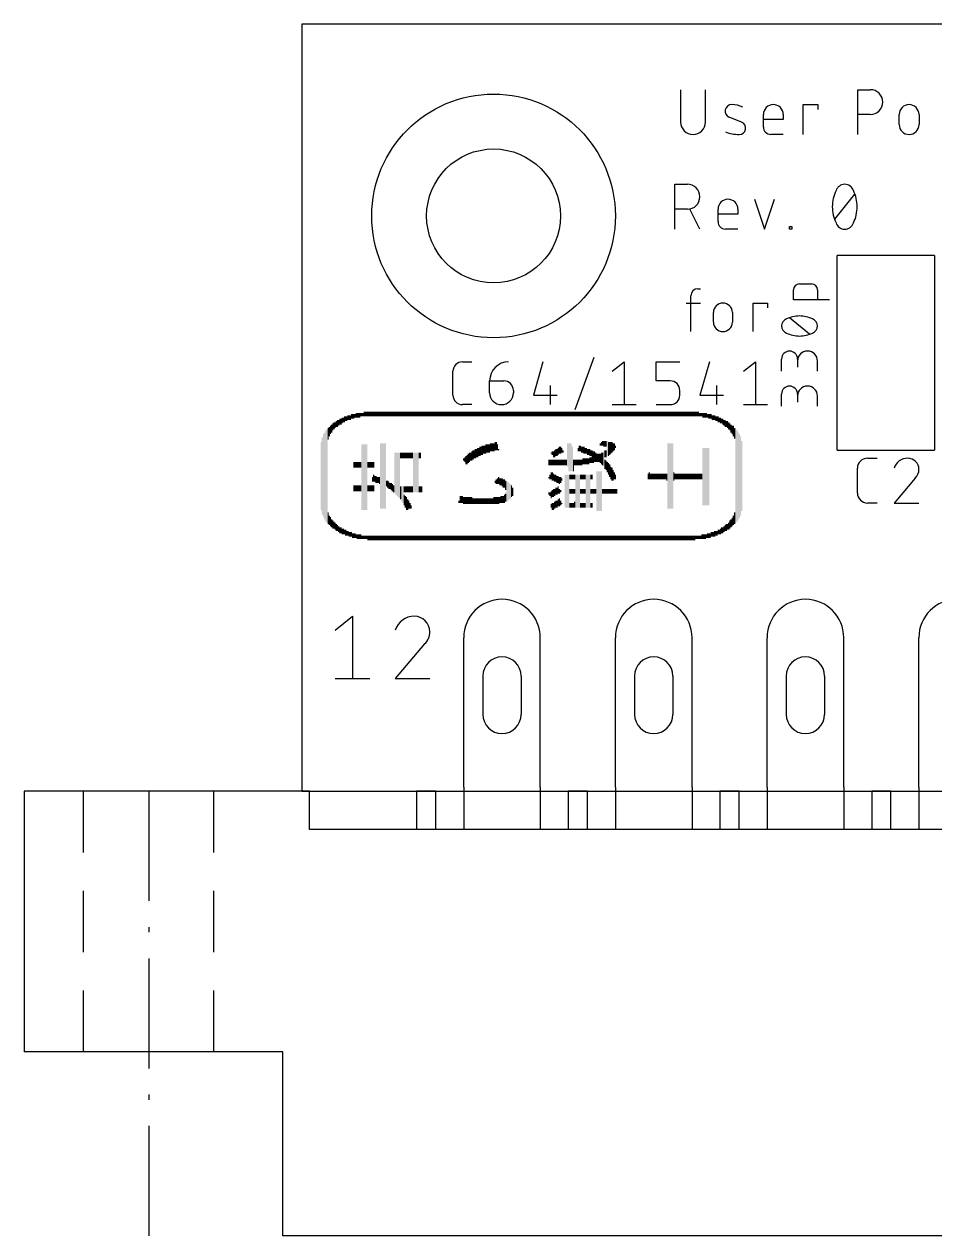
# Model space of a CAD drawing. Extents: x -7.2 to 61.2, y -11.6 to 43.8.
# Drawn here: x -7.25 to 16.52, y -11.6 to 20 of the extents above; entities that cross this region are included whole.
import ezdxf

# ---------------------------------------------------------------- set-up
doc = ezdxf.new("R2010")
doc.units = 0
for name, color, linetype in [('20', 30, 'CONTINUOUS'), ('21', 253, 'CONTINUOUS'), ('25', 253, 'CONTINUOUS'), ('51', 253, 'CONTINUOUS')]:
    doc.layers.add(name, color=color, linetype=linetype)

# ---------------------------------------------------------------- blocks, each defined once
blk = doc.blocks.new('RECT')
blk.add_solid([(-0.5, -0.5), (0.5, -0.5), (-0.5, 0.5), (0.5, 0.5)])

msp = doc.modelspace()

# ---------------------------------------------------------------- linework, layer by layer
at = {"layer": '20'}
for p, q in [((0, 20), (0, 0)), ((54, 20), (0, 20)), ((0, 0), (54, 0))]:
    msp.add_line(p, q, dxfattribs=at)
at = {"layer": '21'}
for p, q in [((9.8821, 18.293), (9.8821, 17.4491)), ((10.5312, 17.4491), (10.5312, 18.293)), ((14.5091, 17.1245), (14.5091, 18.293)), ((14.5091, 18.293), (14.8336, 18.293)), ((13.0778, 17.1245), (13.0778, 17.9035)), ((13.0778, 17.9035), (13.4673, 17.9035)), ((13.4673, 17.9035), (13.4673, 17.7737)), ((11.4738, 17.4491), (11.1492, 17.5789)), ((12.0425, 17.3193), (12.0425, 17.6438)), ((12.5617, 17.514), (12.0425, 17.514)), ((12.5617, 17.6438), (12.5617, 17.514)), ((14.8336, 17.6438), (14.5091, 17.6438)), ((15.5858, 17.3842), (15.5858, 17.6438)), ((16.105, 17.6438), (16.105, 17.3842)), ((12.5617, 17.1245), (12.2372, 17.1245)), ((9.7346, 14.6558), (9.7346, 15.8242)), ((9.7346, 15.8242), (10.0591, 15.8242)), ((13.9069, 14.9154), (14.4262, 15.5646)), ((10.0591, 15.1751), (9.7346, 15.1751)), ((10.3837, 14.6558), (10.124, 15.1751)), ((10.8589, 14.8505), (10.8589, 15.1751)), ((11.3782, 15.1751), (11.3782, 15.0453)), ((11.8114, 15.4347), (12.071, 14.6558)), ((12.071, 14.6558), (12.3307, 15.4347)), ((11.3782, 15.0453), (10.8589, 15.0453)), ((11.3782, 14.6558), (11.0536, 14.6558)), ((12.7244, 14.6558), (12.7244, 14.7207)), ((12.7244, 14.7207), (12.7893, 14.7207)), ((12.7893, 14.6558), (12.7244, 14.6558)), ((12.7893, 14.7207), (12.7893, 14.6558)), ((13.97, 8.89), (13.97, 13.97)), ((16.51, 13.97), (13.97, 13.97)), ((16.51, 13.97), (16.51, 8.89)), ((10.3359, 13.1001), (10.3979, 13.1001)), ((12.8291, 12.8088), (12.8291, 13.0699)), ((12.9858, 13.2265), (13.299, 13.2265)), ((13.4557, 13.0699), (13.4557, 12.8088)), ((10.0254, 12.7275), (10.3979, 12.7275)), ((10.1496, 11.9825), (10.1496, 12.9138)), ((11.775, 11.9825), (11.775, 12.7275)), ((11.775, 12.7275), (12.1476, 12.7275)), ((12.1476, 12.7275), (12.1476, 12.6033)), ((13.7689, 12.8088), (12.8291, 12.8088)), ((10.738, 12.2308), (10.738, 12.4792)), ((11.2347, 12.4792), (11.2347, 12.2308)), ((13.2468, 11.9204), (12.7247, 12.338)), ((4.189, 11.1951), (4.4373, 11.1951)), ((6.2886, 11.1951), (6.0403, 10.3258)), ((7.1311, 9.9533), (7.6278, 11.3192)), ((8.0977, 10.9467), (8.4081, 11.1951)), ((8.4081, 11.1951), (8.4081, 10.0775)), ((9.2407, 10.6983), (9.2407, 11.1951)), ((9.2407, 11.1951), (9.8616, 11.1951)), ((10.632, 11.1951), (10.3837, 10.3258)), ((11.5267, 10.9467), (11.8371, 11.1951)), ((11.8371, 11.1951), (11.8371, 10.0775)), ((12.5159, 10.9537), (12.5159, 11.267)), ((12.9335, 11.267), (12.9335, 11.0582)), ((13.4557, 10.9537), (13.4557, 11.2148)), ((3.9406, 10.3258), (3.9406, 10.9467)), ((4.8973, 10.6983), (5.2698, 10.6983)), ((4.8973, 10.3879), (4.8973, 10.6983)), ((5.5182, 10.45), (5.5182, 10.3879)), ((6.4749, 10.5742), (6.4749, 10.0775)), ((9.6132, 10.6983), (9.2407, 10.6983)), ((9.8616, 10.3258), (9.8616, 10.45)), ((10.8183, 10.5742), (10.8183, 10.0775)), ((6.0403, 10.3258), (6.6612, 10.3258)), ((10.3837, 10.3258), (11.0046, 10.3258)), ((12.5159, 10.0394), (12.5159, 10.3526)), ((12.9335, 10.3526), (12.9335, 10.1438)), ((13.4557, 10.0394), (13.4557, 10.3004)), ((4.4373, 10.0775), (4.189, 10.0775)), ((8.0977, 10.0775), (8.7186, 10.0775)), ((9.2407, 10.0775), (9.6132, 10.0775)), ((11.5267, 10.0775), (12.1476, 10.0775)), ((13.97, 8.89), (16.51, 8.89)), ((0.87, 4.1981), (1.3215, 4.5593)), ((1.3215, 4.5593), (1.3215, 2.9337)), ((3.2007, 3.8368), (2.4331, 2.9337)), ((0.87, 2.9337), (1.7731, 2.9337)), ((2.4331, 2.9337), (3.3362, 2.9337)), ((-7.25, 0), (-7.25, -6.8)), ((-5.7, 0), (-7.25, 0)), ((-4, 0), (-5.7, 0)), ((-5.7, -1.6), (-5.7, 0)), ((-2.3, 0), (-4, 0)), ((-4, 0), (-4, -2.8667)), ((0.2, 0), (-2.3, 0)), ((-2.3, -1.6), (-2.3, 0)), ((0.2, -1), (0.2, 0)), ((3.49, 0), (2.99, 0)), ((2.99, 0), (2.99, -1)), ((3.49, -1), (3.49, 0)), ((4.22, 0.1), (4.22, -1)), ((6.22, 0.1), (6.22, -1)), ((7.45, 0), (6.95, 0)), ((6.95, 0), (6.95, -1)), ((7.45, -1), (7.45, 0)), ((8.18, 0.1), (8.18, -1)), ((10.18, 0.1), (10.18, -1)), ((11.41, 0), (10.91, 0)), ((10.91, 0), (10.91, -1)), ((11.41, -1), (11.41, 0)), ((12.14, 0.1), (12.14, -1)), ((14.14, 0.1), (14.14, -1)), ((15.37, 0), (14.87, 0)), ((14.87, 0), (14.87, -1)), ((15.37, -1), (15.37, 0)), ((16.1, 0.1), (16.1, -1)), ((53.8, -1), (0.2, -1)), ((-5.7, -4.2), (-5.7, -2.6)), ((-2.3, -4.2), (-2.3, -2.6)), ((-4, -3.548), (-4, -3.6853)), ((-4, -4.3667), (-4, -7.2333)), ((-5.7, -6.8), (-5.7, -5.2)), ((-2.3, -6.8), (-2.3, -5.2)), ((-5.7, -6.8), (-7.25, -6.8)), ((-2.3, -6.8), (-5.7, -6.8)), ((-0.5, -6.8), (-2.3, -6.8)), ((-0.5, -11.6), (-0.5, -6.8)), ((-4, -7.9147), (-4, -8.052)), ((-4, -8.7333), (-4, -11.6)), ((54.5, -11.6), (-0.5, -11.6))]:
    msp.add_line(p, q, dxfattribs=at)
for radius in [3.1789, 1.7463]:
    msp.add_circle((5, 15), radius, dxfattribs=at)
for centre, radius, start, end in [((14.8336, 17.9684), 0.3246, 270, 90), ((11.2117, 17.7352), 0.1683, 89.1818, 248.1989), ((11.2036, 17.1664), 0.7371, 65.7612, 89.1819), ((12.3021, 17.6438), 0.2596, 0, 180), ((15.8454, 17.6438), 0.2596, 0, 180), ((10.2066, 17.4491), 0.3246, 180, 0), ((11.4113, 17.2928), 0.1683, 269.1818, 68.1989), ((15.8454, 17.3842), 0.2596, 180, 0), ((11.4246, 18.2253), 1.1008, 250.209, 269.1819), ((12.2372, 17.3193), 0.1947, 180, 270), ((10.0591, 15.4996), 0.3246, 270, 90), ((14.1665, 15.584), 0.2402, 90, 161.0751), ((14.1665, 15.584), 0.2402, 18.9248, 90.0002), ((14.8048, 15.24), 0.9628, 154.0109, 180.0001), ((13.5282, 15.24), 0.9629, 359.9999, 25.9891), ((11.1185, 15.1751), 0.2596, 0, 180), ((14.8049, 15.24), 0.9629, 180, 205.9888), ((13.5282, 15.24), 0.9629, 334.0112, 360), ((11.0536, 14.8505), 0.1947, 180, 270), ((14.1665, 14.896), 0.2402, 198.9254, 269.9998), ((14.1665, 14.896), 0.2402, 270, 341.0747), ((10.3359, 12.9138), 0.1863, 90, 180), ((12.9858, 13.0699), 0.1566, 90.0011, 180), ((13.299, 13.0699), 0.1566, 0, 90), ((10.9864, 12.4792), 0.2484, 0, 180), ((12.9858, 11.6158), 0.7745, 90.0001, 115.9888), ((12.9858, 11.6158), 0.7745, 64.0113, 90), ((10.9864, 12.2308), 0.2484, 180, 0), ((12.709, 12.1292), 0.1932, 108.9238, 180.0003), ((12.709, 12.1292), 0.1932, 179.9999, 251.076), ((13.2625, 12.1292), 0.1932, 360, 71.0747), ((13.2625, 12.1292), 0.1932, 288.9255, 359.9999), ((12.9858, 12.6426), 0.7745, 244.0112, 269.9999), ((12.9858, 12.6426), 0.7745, 270, 295.9887), ((12.7247, 11.267), 0.2088, 0, 180), ((13.1946, 11.2148), 0.2611, 0, 180), ((4.189, 10.9467), 0.2484, 90.0007, 180), ((5.394, 10.6983), 0.4967, 90.0004, 180), ((5.2698, 10.45), 0.2484, 0, 90), ((9.6132, 10.45), 0.2484, 0, 90), ((12.7247, 10.3526), 0.2088, 0, 180), ((13.1946, 10.3004), 0.2611, 0, 180), ((4.189, 10.3258), 0.2484, 180, 270), ((5.2077, 10.3879), 0.3104, 180, 0), ((9.6132, 10.3258), 0.2484, 270, 359.9993), ((2.9298, 4.0372), 0.5221, 90.0001, 162.0549), ((2.9298, 4.1529), 0.4064, 0, 90), ((2.8997, 4.1529), 0.4365, 313.6036, 359.9997)]:
    msp.add_arc(centre, radius, start, end, dxfattribs=at)
at = {"layer": '25'}
for p, q in [((14.7567, 8.6805), (15.0163, 8.6805)), ((14.4971, 7.7717), (14.4971, 8.4208)), ((16.0046, 8.1612), (15.4529, 7.5121)), ((15.0163, 7.5121), (14.7567, 7.5121)), ((15.4529, 7.5121), (16.102, 7.5121))]:
    msp.add_line(p, q, dxfattribs=at)
for centre, radius, start, end in [((14.7567, 8.4208), 0.2596, 90.0007, 180), ((15.8099, 8.3052), 0.3753, 90.0001, 162.0549), ((15.8099, 8.3884), 0.2921, 0, 90), ((15.7882, 8.3884), 0.3138, 313.604, 359.9996), ((14.7567, 7.7717), 0.2596, 180, 270)]:
    msp.add_arc(centre, radius, start, end, dxfattribs=at)
at = {"layer": '51'}
for p, q in [((4.22, 0.1), (4.22, 4)), ((6.22, 0.1), (6.22, 4)), ((8.18, 0.1), (8.18, 4)), ((10.18, 0.1), (10.18, 4)), ((12.14, 0.1), (12.14, 4)), ((14.14, 0.1), (14.14, 4)), ((16.1, 0.1), (16.1, 4)), ((4.72, 3), (4.72, 2)), ((5.72, 3), (5.72, 2)), ((8.68, 3), (8.68, 2)), ((9.68, 3), (9.68, 2)), ((12.64, 3), (12.64, 2)), ((13.64, 3), (13.64, 2))]:
    msp.add_line(p, q, dxfattribs=at)
for centre, radius, start, end in [((5.22, 4), 1, 0, 180), ((9.18, 4), 1, 0, 180), ((13.14, 4), 1, 0, 180), ((17.1, 4), 1, 0, 180), ((5.22, 3), 0.5, 0, 180), ((9.18, 3), 0.5, 0, 180), ((13.14, 3), 0.5, 0, 180), ((5.22, 2), 0.5, 180, 0), ((9.18, 2), 0.5, 180, 0), ((13.14, 2), 0.5, 180, 0)]:
    msp.add_arc(centre, radius, start, end, dxfattribs=at)

# ---------------------------------------------------------------- block references
at = {"layer": '21', "yscale": 0.0305, "rotation": 90}
for p, xscale in [((1.202, 9.7412), 0.1219), ((1.2325, 9.7412), 0.1219), ((1.263, 9.7412), 0.1219), ((1.2934, 9.7717), 0.1219), ((1.3239, 9.7717), 0.1219), ((1.3544, 9.7717), 0.1219), ((1.3849, 9.7869), 0.0914), ((1.4154, 9.8022), 0.1219), ((1.4458, 9.8022), 0.1219), ((1.4763, 9.8022), 0.1219), ((1.5068, 9.8022), 0.1219), ((1.5373, 9.8174), 0.0914), ((1.5677, 9.8174), 0.0914), ((1.5982, 9.8174), 0.0914), ((1.6287, 9.8326), 0.1219), ((1.6592, 9.8326), 0.1219), ((1.6897, 9.8326), 0.1219), ((1.7202, 9.8326), 0.1219), ((1.7506, 9.8326), 0.1219), ((1.7811, 9.8326), 0.1219), ((1.8116, 9.8326), 0.1219), ((1.8421, 9.8326), 0.1219), ((1.8726, 9.8326), 0.1219), ((1.903, 9.8326), 0.1219), ((1.9335, 9.8326), 0.1219), ((1.964, 9.8326), 0.1219), ((1.9945, 9.8326), 0.1219), ((2.025, 9.8326), 0.1219), ((2.0554, 9.8326), 0.1219), ((2.0859, 9.8326), 0.1219), ((2.1164, 9.8326), 0.1219), ((2.1469, 9.8326), 0.1219), ((2.1774, 9.8326), 0.1219), ((2.2078, 9.8326), 0.1219), ((2.2383, 9.8326), 0.1219), ((2.2688, 9.8326), 0.1219), ((2.2993, 9.8326), 0.1219), ((2.3298, 9.8326), 0.1219), ((2.3602, 9.8326), 0.1219), ((2.3907, 9.8326), 0.1219), ((2.4212, 9.8326), 0.1219), ((2.4517, 9.8326), 0.1219), ((2.4822, 9.8326), 0.1219), ((2.5126, 9.8326), 0.1219), ((2.5431, 9.8326), 0.1219), ((2.5736, 9.8326), 0.1219), ((2.6041, 9.8326), 0.1219), ((2.6345, 9.8326), 0.1219), ((2.665, 9.8326), 0.1219), ((2.6955, 9.8326), 0.1219), ((2.726, 9.8326), 0.1219), ((2.7565, 9.8326), 0.1219), ((2.787, 9.8326), 0.1219), ((2.8174, 9.8326), 0.1219), ((2.8479, 9.8326), 0.1219), ((2.8784, 9.8326), 0.1219), ((2.9089, 9.8326), 0.1219), ((2.9394, 9.8326), 0.1219), ((2.9698, 9.8326), 0.1219), ((3.0003, 9.8326), 0.1219), ((3.0308, 9.8326), 0.1219), ((3.0613, 9.8326), 0.1219), ((3.0918, 9.8326), 0.1219), ((3.1222, 9.8326), 0.1219), ((3.1527, 9.8326), 0.1219), ((3.1832, 9.8326), 0.1219), ((3.2137, 9.8326), 0.1219), ((3.2442, 9.8326), 0.1219), ((3.2746, 9.8326), 0.1219), ((3.3051, 9.8326), 0.1219), ((3.3356, 9.8326), 0.1219), ((3.3661, 9.8326), 0.1219), ((3.3965, 9.8326), 0.1219), ((3.427, 9.8326), 0.1219), ((3.4575, 9.8326), 0.1219), ((3.488, 9.8326), 0.1219), ((3.5185, 9.8326), 0.1219), ((3.549, 9.8326), 0.1219), ((3.5794, 9.8326), 0.1219), ((3.6099, 9.8326), 0.1219), ((3.6404, 9.8326), 0.1219), ((3.6709, 9.8326), 0.1219), ((3.7014, 9.8326), 0.1219), ((3.7318, 9.8326), 0.1219), ((3.7623, 9.8326), 0.1219), ((3.7928, 9.8326), 0.1219), ((3.8233, 9.8326), 0.1219), ((3.8538, 9.8326), 0.1219), ((3.8842, 9.8326), 0.1219), ((3.9147, 9.8326), 0.1219), ((3.9452, 9.8326), 0.1219), ((3.9757, 9.8326), 0.1219), ((4.0061, 9.8326), 0.1219), ((4.0366, 9.8326), 0.1219), ((4.0671, 9.8326), 0.1219), ((4.0976, 9.8326), 0.1219), ((4.1281, 9.8326), 0.1219), ((4.1585, 9.8326), 0.1219), ((4.189, 9.8326), 0.1219), ((4.2195, 9.8326), 0.1219), ((4.25, 9.8326), 0.1219), ((4.2805, 9.8326), 0.1219), ((4.311, 9.8326), 0.1219), ((4.3414, 9.8326), 0.1219), ((4.3719, 9.8326), 0.1219), ((4.4024, 9.8326), 0.1219), ((4.4329, 9.8326), 0.1219), ((4.4634, 9.8326), 0.1219), ((4.4938, 9.8326), 0.1219), ((4.5243, 9.8326), 0.1219), ((4.5548, 9.8326), 0.1219), ((4.5853, 9.8326), 0.1219), ((4.6158, 9.8326), 0.1219), ((4.6462, 9.8326), 0.1219), ((4.6767, 9.8326), 0.1219), ((4.7072, 9.8326), 0.1219), ((4.7377, 9.8326), 0.1219), ((4.7682, 9.8326), 0.1219), ((4.7986, 9.8326), 0.1219), ((4.8291, 9.8326), 0.1219), ((4.8596, 9.8326), 0.1219), ((4.8901, 9.8326), 0.1219), ((4.9206, 9.8326), 0.1219), ((4.951, 9.8326), 0.1219), ((4.9815, 9.8326), 0.1219), ((5.012, 9.8326), 0.1219), ((5.0425, 9.8326), 0.1219), ((5.073, 9.8326), 0.1219), ((5.1034, 9.8326), 0.1219), ((5.1339, 9.8326), 0.1219), ((5.1644, 9.8326), 0.1219), ((5.1949, 9.8326), 0.1219), ((5.2254, 9.8326), 0.1219), ((5.2558, 9.8326), 0.1219), ((5.2863, 9.8326), 0.1219), ((5.3168, 9.8326), 0.1219), ((5.3473, 9.8326), 0.1219), ((5.3778, 9.8326), 0.1219), ((5.4082, 9.8326), 0.1219), ((5.4387, 9.8326), 0.1219), ((5.4692, 9.8326), 0.1219), ((5.4997, 9.8326), 0.1219), ((5.5301, 9.8326), 0.1219), ((5.5606, 9.8326), 0.1219), ((5.5911, 9.8326), 0.1219), ((5.6216, 9.8326), 0.1219), ((5.6521, 9.8326), 0.1219), ((5.6825, 9.8326), 0.1219), ((5.713, 9.8326), 0.1219), ((5.7435, 9.8326), 0.1219), ((5.774, 9.8326), 0.1219), ((5.8045, 9.8326), 0.1219), ((5.835, 9.8326), 0.1219), ((5.8654, 9.8326), 0.1219), ((5.8959, 9.8326), 0.1219), ((5.9264, 9.8326), 0.1219), ((5.9569, 9.8326), 0.1219), ((5.9874, 9.8326), 0.1219), ((6.0178, 9.8326), 0.1219), ((6.0483, 9.8326), 0.1219), ((6.0788, 9.8326), 0.1219), ((6.1093, 9.8326), 0.1219), ((6.1398, 9.8326), 0.1219), ((6.1702, 9.8326), 0.1219), ((6.2007, 9.8326), 0.1219), ((6.2312, 9.8326), 0.1219), ((6.2617, 9.8326), 0.1219), ((6.2922, 9.8326), 0.1219), ((6.3226, 9.8326), 0.1219), ((6.3531, 9.8326), 0.1219), ((6.3836, 9.8326), 0.1219), ((6.4141, 9.8326), 0.1219), ((6.4446, 9.8326), 0.1219), ((6.475, 9.8326), 0.1219), ((6.5055, 9.8326), 0.1219), ((6.536, 9.8326), 0.1219), ((6.5665, 9.8326), 0.1219), ((6.597, 9.8326), 0.1219), ((6.6274, 9.8326), 0.1219), ((6.6579, 9.8326), 0.1219), ((6.6884, 9.8326), 0.1219), ((6.7189, 9.8326), 0.1219), ((6.7494, 9.8326), 0.1219), ((6.7798, 9.8326), 0.1219), ((6.8103, 9.8326), 0.1219), ((6.8408, 9.8326), 0.1219), ((6.8713, 9.8326), 0.1219), ((6.9018, 9.8326), 0.1219), ((6.9322, 9.8326), 0.1219), ((6.9627, 9.8326), 0.1219), ((6.9932, 9.8326), 0.1219), ((7.0237, 9.8326), 0.1219), ((7.0541, 9.8326), 0.1219), ((7.0846, 9.8326), 0.1219), ((7.1151, 9.8326), 0.1219), ((7.1456, 9.8326), 0.1219), ((7.1761, 9.8326), 0.1219), ((7.2066, 9.8326), 0.1219), ((7.237, 9.8326), 0.1219), ((7.2675, 9.8326), 0.1219), ((7.298, 9.8326), 0.1219), ((7.3285, 9.8326), 0.1219), ((7.359, 9.8326), 0.1219), ((7.3894, 9.8326), 0.1219), ((7.4199, 9.8326), 0.1219), ((7.4504, 9.8326), 0.1219), ((7.4809, 9.8326), 0.1219), ((7.5114, 9.8326), 0.1219), ((7.5418, 9.8326), 0.1219), ((7.5723, 9.8326), 0.1219), ((7.6028, 9.8326), 0.1219), ((7.6333, 9.8326), 0.1219), ((7.6638, 9.8326), 0.1219), ((7.6942, 9.8326), 0.1219), ((7.7247, 9.8326), 0.1219), ((7.7552, 9.8326), 0.1219), ((7.7857, 9.8326), 0.1219), ((7.8162, 9.8326), 0.1219), ((7.8466, 9.8326), 0.1219), ((7.8771, 9.8326), 0.1219), ((7.9076, 9.8326), 0.1219), ((7.9381, 9.8326), 0.1219), ((7.9686, 9.8326), 0.1219), ((7.999, 9.8326), 0.1219), ((8.0295, 9.8326), 0.1219), ((8.06, 9.8326), 0.1219), ((8.0905, 9.8326), 0.1219), ((8.121, 9.8326), 0.1219), ((8.1514, 9.8326), 0.1219), ((8.1819, 9.8326), 0.1219), ((8.2124, 9.8326), 0.1219), ((8.2429, 9.8326), 0.1219), ((8.2734, 9.8326), 0.1219), ((8.3038, 9.8326), 0.1219), ((8.3343, 9.8326), 0.1219), ((8.3648, 9.8326), 0.1219), ((8.3953, 9.8326), 0.1219), ((8.4258, 9.8326), 0.1219), ((8.4562, 9.8326), 0.1219), ((8.4867, 9.8326), 0.1219), ((8.5172, 9.8326), 0.1219), ((8.5477, 9.8326), 0.1219), ((8.5782, 9.8326), 0.1219), ((8.6086, 9.8326), 0.1219), ((8.6391, 9.8326), 0.1219), ((8.6696, 9.8326), 0.1219), ((8.7001, 9.8326), 0.1219), ((8.7306, 9.8326), 0.1219), ((8.761, 9.8326), 0.1219), ((8.7915, 9.8326), 0.1219), ((8.822, 9.8326), 0.1219), ((8.8525, 9.8326), 0.1219), ((8.883, 9.8326), 0.1219), ((8.9134, 9.8326), 0.1219), ((8.9439, 9.8326), 0.1219), ((8.9744, 9.8326), 0.1219), ((9.0049, 9.8326), 0.1219), ((9.0354, 9.8326), 0.1219), ((9.0658, 9.8326), 0.1219), ((9.0963, 9.8326), 0.1219), ((9.1268, 9.8326), 0.1219), ((9.1573, 9.8326), 0.1219), ((9.1878, 9.8326), 0.1219), ((9.2182, 9.8326), 0.1219), ((9.2487, 9.8326), 0.1219), ((9.2792, 9.8326), 0.1219), ((9.3097, 9.8326), 0.1219), ((9.3402, 9.8326), 0.1219), ((9.3706, 9.8326), 0.1219), ((9.4011, 9.8326), 0.1219), ((9.4316, 9.8326), 0.1219), ((9.4621, 9.8326), 0.1219), ((9.4925, 9.8326), 0.1219), ((9.523, 9.8326), 0.1219), ((9.5535, 9.8326), 0.1219), ((9.584, 9.8326), 0.1219), ((9.6145, 9.8326), 0.1219), ((9.6449, 9.8326), 0.1219), ((9.6754, 9.8326), 0.1219), ((9.7059, 9.8326), 0.1219), ((9.7364, 9.8326), 0.1219), ((9.7669, 9.8326), 0.1219), ((9.7973, 9.8326), 0.1219), ((9.8278, 9.8326), 0.1219), ((9.8583, 9.8326), 0.1219), ((9.8888, 9.8326), 0.1219), ((9.9193, 9.8326), 0.1219), ((9.9497, 9.8326), 0.1219), ((9.9802, 9.8326), 0.1219), ((10.0107, 9.8326), 0.1219), ((10.0412, 9.8326), 0.1219), ((10.0717, 9.8326), 0.1219), ((10.1021, 9.8326), 0.1219), ((10.1326, 9.8326), 0.1219), ((10.1631, 9.8326), 0.1219), ((10.1936, 9.8326), 0.1219), ((10.2241, 9.8326), 0.1219), ((10.2546, 9.8326), 0.1219), ((10.285, 9.8326), 0.1219), ((10.3155, 9.8326), 0.1219), ((10.346, 9.8326), 0.1219), ((10.3765, 9.8174), 0.0914), ((10.407, 9.8174), 0.0914), ((10.4374, 9.8174), 0.0914), ((10.4679, 9.8022), 0.1219), ((10.4984, 9.8022), 0.1219), ((10.5289, 9.8022), 0.1219), ((10.5594, 9.8022), 0.1219), ((10.5898, 9.7869), 0.0914), ((10.6203, 9.7717), 0.1219), ((10.6508, 9.7717), 0.1219), ((10.6813, 9.7717), 0.1219), ((10.7118, 9.7412), 0.1219), ((10.7422, 9.7412), 0.1219), ((10.7727, 9.7412), 0.1219), ((0.7143, 9.3754), 0.2438), ((0.7448, 9.4212), 0.2134), ((0.7753, 9.4516), 0.2134), ((0.8058, 9.4974), 0.1829), ((0.8362, 9.5278), 0.1829), ((0.8667, 9.5431), 0.1524), ((0.8972, 9.5736), 0.1524), ((0.9277, 9.5888), 0.1829), ((0.9582, 9.604), 0.1524), ((0.9886, 9.6345), 0.1524), ((1.0191, 9.6345), 0.1524), ((1.0496, 9.665), 0.1524), ((1.0801, 9.6802), 0.1219), ((1.1106, 9.6955), 0.1524), ((1.141, 9.7107), 0.1219), ((1.1715, 9.7107), 0.1219), ((10.8032, 9.7107), 0.1219), ((10.8337, 9.7107), 0.1219), ((10.8642, 9.6955), 0.1524), ((10.8946, 9.6802), 0.1219), ((10.9251, 9.665), 0.1524), ((10.9556, 9.6498), 0.1219), ((10.9861, 9.6345), 0.1524), ((11.0166, 9.604), 0.1524), ((11.047, 9.5888), 0.1829), ((11.0775, 9.5736), 0.1524), ((11.108, 9.5583), 0.1829), ((11.1385, 9.5278), 0.1829), ((11.169, 9.4974), 0.1829), ((11.1994, 9.4516), 0.2134), ((11.2299, 9.4212), 0.2134), ((11.2604, 9.3907), 0.2743), ((0.5314, 8.2172), 2.0117), ((0.5619, 8.2324), 2.1641), ((0.5924, 8.2172), 2.2555), ((0.6229, 8.2172), 2.3774), ((0.6533, 8.2172), 2.4384), ((0.6838, 9.3145), 0.3048), ((11.2909, 9.3297), 0.2743), ((11.3214, 8.2172), 2.4384), ((11.3518, 8.2172), 2.3774), ((11.3823, 8.2172), 2.3165), ((11.4128, 8.2172), 2.1946), ((11.4433, 8.2172), 2.0726), ((0.501, 8.2172), 1.7678), ((1.5677, 8.1867), 1.7069), ((1.5982, 8.1867), 1.7069), ((1.6287, 8.1867), 1.7069), ((1.6592, 8.1867), 1.7069), ((1.6897, 8.1867), 1.7069), ((2.0554, 8.2172), 1.7069), ((2.0859, 8.2172), 1.7069), ((2.1164, 8.2172), 1.7069), ((2.1469, 8.2172), 1.7069), ((2.1774, 8.2172), 1.7069), ((4.4329, 8.7354), 0.2438), ((4.4634, 8.7658), 0.2438), ((4.4938, 8.7811), 0.2134), ((4.5243, 8.7963), 0.2438), ((4.5548, 8.8116), 0.2134), ((4.5853, 8.8268), 0.2438), ((4.6158, 8.842), 0.2134), ((4.6462, 8.8573), 0.2438), ((4.6767, 8.8725), 0.2134), ((4.7072, 8.8878), 0.2438), ((4.7377, 8.903), 0.2134), ((4.7682, 8.903), 0.2134), ((4.7986, 8.9182), 0.2438), ((4.8291, 8.9335), 0.2134), ((4.8596, 8.9335), 0.2134), ((4.8901, 8.9335), 0.2134), ((4.9206, 8.964), 0.2134), ((4.951, 8.964), 0.2134), ((4.9815, 8.964), 0.2134), ((5.012, 8.964), 0.2134), ((5.0425, 8.9944), 0.2134), ((5.073, 8.9944), 0.2134), ((5.1034, 8.964), 0.1524), ((5.1339, 8.903), 0.0305), ((6.536, 8.8116), 0.0914), ((6.5665, 8.7811), 0.1524), ((6.597, 8.7963), 0.1829), ((6.6274, 8.8268), 0.1829), ((6.6579, 8.8268), 0.1829), ((6.6884, 8.8573), 0.1829), ((6.7189, 8.8878), 0.1829), ((6.7494, 8.8878), 0.1829), ((6.7798, 8.8878), 0.1219), ((6.8103, 8.8573), 0.061), ((6.9322, 8.7658), 0.6096), ((6.9627, 8.7049), 0.7315), ((6.9932, 8.7049), 0.7315), ((7.0237, 8.7049), 0.7315), ((7.0541, 8.6592), 0.6401), ((7.2066, 8.903), 0.0914), ((7.237, 8.9335), 0.1524), ((7.2675, 8.9335), 0.1524), ((7.298, 8.903), 0.1524), ((7.3285, 8.903), 0.1524), ((7.359, 8.8878), 0.1829), ((7.3894, 8.8725), 0.1524), ((7.4199, 8.8725), 0.1524), ((7.4504, 8.842), 0.1524), ((7.4809, 8.842), 0.1524), ((7.5114, 8.8268), 0.1829), ((7.5418, 8.8116), 0.1524), ((7.5723, 8.7201), 0.3353), ((7.6028, 8.7049), 0.3048), ((7.6333, 8.7201), 0.2743), ((7.7857, 9.0402), 0.061), ((7.8162, 9.0554), 0.0914), ((7.8466, 9.0706), 0.1219), ((7.8771, 9.0554), 0.1524), ((7.8771, 8.6592), 0.3962), ((7.9076, 9.0554), 0.1524), ((7.9076, 8.7963), 0.1829), ((7.9381, 9.0554), 0.1524), ((7.9381, 8.7963), 0.1829), ((7.9686, 8.9335), 0.3962), ((7.999, 8.9182), 0.3658), ((8.0295, 8.9335), 0.3353), ((8.06, 8.9487), 0.3048), ((8.0905, 8.964), 0.2743), ((8.121, 8.964), 0.2134), ((8.1514, 8.9792), 0.1829), ((8.1819, 8.9792), 0.061), ((9.5535, 8.2172), 1.7069), ((9.584, 8.2172), 1.7069), ((9.6145, 8.2172), 1.7069), ((9.6449, 8.2172), 1.7069), ((9.6754, 8.2172), 1.7069), ((10.4679, 8.202), 1.4935), ((10.4984, 8.202), 1.4935), ((10.5289, 8.202), 1.4935), ((10.5594, 8.202), 1.4935), ((10.5898, 8.202), 1.4935), ((10.6203, 8.202), 1.4935), ((11.4738, 8.2172), 1.8288), ((1.3544, 8.5068), 0.1524), ((1.3849, 8.5068), 0.1524), ((1.4154, 8.5068), 0.1524), ((1.4458, 8.5068), 0.1524), ((1.4763, 8.5068), 0.1524), ((1.5068, 8.5068), 0.1524), ((1.5373, 8.5068), 0.1524), ((1.7202, 8.5068), 0.1524), ((1.7506, 8.5068), 0.1524), ((1.7811, 8.5068), 0.1524), ((1.8116, 8.5068), 0.1524), ((1.8421, 8.5068), 0.1524), ((1.8726, 8.5068), 0.1524), ((2.4212, 8.2934), 1.0668), ((2.4517, 8.2782), 1.0973), ((2.4822, 8.2629), 1.1278), ((2.5126, 8.2477), 1.1582), ((2.5431, 8.2324), 1.1887), ((2.5736, 8.7506), 0.1524), ((2.6041, 8.7506), 0.1524), ((2.6345, 8.7506), 0.1524), ((2.665, 8.7506), 0.1524), ((2.6955, 8.7506), 0.1524), ((2.726, 8.7506), 0.1524), ((2.7565, 8.7506), 0.1524), ((2.787, 8.7506), 0.1524), ((2.8174, 8.7506), 0.1524), ((2.8479, 8.7506), 0.1524), ((2.8784, 8.7506), 0.1524), ((2.9089, 8.3086), 1.0363), ((2.9394, 8.3086), 1.0363), ((2.9698, 8.3086), 1.0363), ((3.0003, 8.3086), 1.0363), ((3.0308, 8.3086), 1.0363), ((3.0613, 8.7506), 0.1524), ((3.0918, 8.7506), 0.1524), ((4.2195, 8.6439), 0.061), ((4.25, 8.6439), 0.1219), ((4.2805, 8.6287), 0.2134), ((4.311, 8.6439), 0.2438), ((4.3414, 8.6744), 0.2438), ((4.3719, 8.7049), 0.2438), ((4.4024, 8.7201), 0.2134), ((6.4446, 8.5677), 0.1524), ((6.475, 8.5677), 0.1524), ((6.5055, 8.8116), 0.0305), ((6.5055, 8.5677), 0.1524), ((6.536, 8.5677), 0.1524), ((6.5665, 8.5677), 0.1524), ((6.597, 8.5677), 0.1524), ((6.6274, 8.5677), 0.1524), ((6.6579, 8.5677), 0.1524), ((6.6884, 8.5677), 0.1524), ((6.7189, 8.5677), 0.1524), ((6.7494, 8.5677), 0.1524), ((6.7798, 8.5677), 0.1524), ((6.8103, 8.5677), 0.1524), ((6.8408, 8.5677), 0.1524), ((6.8713, 8.5677), 0.1524), ((6.9018, 8.5677), 0.1524), ((7.0846, 8.4915), 0.3048), ((7.1151, 8.5677), 0.1524), ((7.1456, 8.5677), 0.1524), ((7.1761, 8.5677), 0.1524), ((7.2066, 8.5677), 0.1524), ((7.237, 8.5677), 0.1524), ((7.2675, 8.5677), 0.1524), ((7.298, 8.5677), 0.1524), ((7.3285, 8.5982), 0.1524), ((7.359, 8.5982), 0.1524), ((7.3894, 8.5982), 0.1524), ((7.4199, 8.5982), 0.1524), ((7.4504, 8.5982), 0.1524), ((7.4809, 8.5982), 0.1524), ((7.5114, 8.6287), 0.1524), ((7.5418, 8.6287), 0.1524), ((7.6638, 8.7049), 0.2438), ((7.6942, 8.6896), 0.2134), ((7.7247, 8.6896), 0.2134), ((7.7552, 8.6896), 0.2134), ((7.7857, 8.6744), 0.2438), ((7.8162, 8.6744), 0.3048), ((7.8466, 8.6592), 0.3353), ((7.9076, 8.522), 0.2438), ((7.9381, 8.4915), 0.2438), ((7.9686, 8.4458), 0.2743), ((7.999, 8.4001), 0.3048), ((1.8726, 8.1562), 0.1829), ((1.903, 8.141), 0.1524), ((1.9335, 8.1258), 0.1829), ((6.475, 8.1867), 0.1219), ((6.5055, 8.2172), 0.1829), ((6.536, 8.202), 0.2134), ((6.5665, 8.1867), 0.1829), ((6.597, 8.1562), 0.1829), ((6.6274, 8.1562), 0.1829), ((6.6579, 8.1258), 0.1829), ((6.6884, 8.1258), 0.1829), ((6.8713, 7.821), 0.8534), ((6.9018, 7.821), 0.8534), ((6.9322, 7.821), 0.8534), ((6.9627, 7.821), 0.8534), ((6.9932, 8.1867), 0.1219), ((7.0237, 8.1867), 0.1219), ((7.0541, 8.1867), 0.1219), ((7.0846, 8.1867), 0.1219), ((7.1151, 8.1867), 0.1219), ((7.1456, 7.821), 0.8534), ((7.1761, 7.821), 0.8534), ((7.2066, 7.821), 0.8534), ((7.237, 7.821), 0.8534), ((7.2675, 8.1867), 0.1219), ((7.298, 8.1867), 0.1219), ((7.3285, 8.1867), 0.1219), ((7.359, 8.1867), 0.1219), ((7.3894, 8.1867), 0.1219), ((7.4199, 7.821), 0.8534), ((7.4504, 7.821), 0.8534), ((7.4809, 7.821), 0.8534), ((7.5114, 7.821), 0.8534), ((7.5418, 8.1867), 0.1219), ((7.5723, 8.1867), 0.1219), ((7.6942, 7.821), 1.0363), ((7.7247, 7.821), 1.0363), ((7.7552, 7.821), 1.0363), ((7.7857, 7.821), 1.0363), ((7.8162, 7.821), 1.0363), ((8.0295, 8.3544), 0.3353), ((8.06, 8.2934), 0.3353), ((8.0905, 8.2629), 0.3353), ((8.121, 8.2324), 0.2743), ((8.1514, 8.2172), 0.1829), ((8.1819, 8.1867), 0.1219), ((9.0354, 8.202), 0.1524), ((9.0658, 8.2172), 0.1829), ((9.0963, 8.202), 0.1524), ((9.1268, 8.202), 0.1524), ((9.1573, 8.202), 0.1524), ((9.1878, 8.202), 0.1524), ((9.2182, 8.202), 0.1524), ((9.2487, 8.202), 0.1524), ((9.2792, 8.202), 0.1524), ((9.3097, 8.202), 0.1524), ((9.3402, 8.202), 0.1524), ((9.3706, 8.202), 0.1524), ((9.4011, 8.202), 0.1524), ((9.4316, 8.202), 0.1524), ((9.4621, 8.202), 0.1524), ((9.4925, 8.202), 0.1524), ((9.523, 8.1867), 0.1829), ((9.7059, 8.202), 0.2134), ((9.7364, 8.202), 0.1524), ((9.7669, 8.202), 0.1524), ((9.7973, 8.202), 0.1524), ((9.8278, 8.202), 0.1524), ((9.8583, 8.202), 0.1524), ((9.8888, 8.202), 0.1524), ((9.9193, 8.202), 0.1524), ((9.9497, 8.202), 0.1524), ((9.9802, 8.202), 0.1524), ((10.0107, 8.202), 0.1524), ((10.0412, 8.202), 0.1524), ((10.0717, 8.202), 0.1524), ((10.1021, 8.202), 0.1524), ((10.1326, 8.202), 0.1524), ((10.1631, 8.202), 0.1524), ((10.1936, 8.202), 0.1524), ((10.2241, 8.202), 0.1524), ((10.2546, 8.202), 0.1524), ((10.285, 8.202), 0.1524), ((10.3155, 8.202), 0.1524), ((10.346, 8.202), 0.1524), ((10.3765, 8.202), 0.1524), ((10.407, 8.202), 0.1524), ((10.4374, 8.202), 0.1524), ((1.3544, 7.8972), 0.1524), ((1.3849, 7.8972), 0.1524), ((1.4154, 7.8972), 0.1524), ((1.4458, 7.8972), 0.1524), ((1.4763, 7.8972), 0.1524), ((1.5068, 7.8972), 0.1524), ((1.5373, 7.8972), 0.1524), ((1.7202, 7.8972), 0.1524), ((1.7506, 7.8972), 0.1524), ((1.7811, 7.8972), 0.1524), ((1.8116, 7.8972), 0.1524), ((1.8421, 8.1258), 0.1219), ((1.8421, 7.8972), 0.1524), ((1.8726, 7.8972), 0.1524), ((1.964, 8.1105), 0.1524), ((1.9945, 8.1105), 0.1524), ((2.025, 8.0953), 0.1829), ((2.2078, 8.0191), 0.1524), ((2.2383, 8.0038), 0.1829), ((2.2688, 7.9734), 0.1829), ((2.2993, 7.9581), 0.1524), ((2.3298, 7.9429), 0.1829), ((2.3602, 7.9124), 0.1829), ((2.3907, 7.8819), 0.1829), ((2.5736, 7.7752), 0.3353), ((2.6041, 7.7448), 0.3962), ((2.6345, 7.7295), 0.4267), ((2.665, 7.8667), 0.1524), ((2.6955, 7.8667), 0.1524), ((2.726, 7.8667), 0.1524), ((2.7565, 7.8667), 0.1524), ((2.787, 7.8667), 0.1524), ((2.8174, 7.8667), 0.1524), ((2.8479, 7.8667), 0.1524), ((2.8784, 7.8667), 0.1524), ((3.0613, 7.8667), 0.1524), ((3.0918, 7.8667), 0.1524), ((3.1222, 7.8667), 0.1524), ((5.0425, 8.0648), 0.061), ((5.073, 8.0648), 0.1219), ((5.1034, 8.08), 0.1524), ((5.1339, 8.0953), 0.1829), ((5.1644, 8.0648), 0.1829), ((5.1949, 8.0648), 0.1829), ((5.2254, 8.0496), 0.2134), ((5.2558, 8.0191), 0.2134), ((5.2863, 8.0191), 0.2134), ((5.3168, 7.9734), 0.2438), ((5.3473, 7.8057), 0.5182), ((5.3778, 7.821), 0.4877), ((5.4082, 7.821), 0.4267), ((5.4387, 7.8057), 0.3962), ((5.4692, 7.821), 0.3048), ((5.4997, 7.8057), 0.2134), ((6.4446, 8.1715), 0.0305), ((6.6274, 7.821), 0.1829), ((6.6579, 7.821), 0.1829), ((6.6884, 7.8514), 0.1829), ((6.7189, 8.0953), 0.1829), ((6.7494, 8.1105), 0.1524), ((6.7798, 8.1258), 0.061), ((2.665, 7.5924), 0.2743), ((2.6955, 7.5466), 0.3048), ((2.726, 7.5009), 0.3353), ((2.7565, 7.4704), 0.2743), ((4.1281, 7.6076), 0.1829), ((4.1585, 7.6076), 0.1829), ((4.189, 7.6076), 0.1829), ((4.2195, 7.5771), 0.1829), ((4.25, 7.5771), 0.1829), ((4.2805, 7.5771), 0.1829), ((4.311, 7.5771), 0.1829), ((4.3414, 7.5771), 0.1829), ((4.3719, 7.5771), 0.1829), ((4.4024, 7.5771), 0.1829), ((4.4329, 7.5771), 0.1829), ((4.4634, 7.5619), 0.1524), ((4.4938, 7.5619), 0.1524), ((4.5243, 7.5619), 0.1524), ((4.5548, 7.5619), 0.1524), ((4.5853, 7.5619), 0.1524), ((4.6158, 7.5619), 0.1524), ((4.6462, 7.5619), 0.1524), ((4.6767, 7.5619), 0.1524), ((4.7072, 7.5619), 0.1524), ((4.7377, 7.5619), 0.1524), ((4.7682, 7.5619), 0.1524), ((4.7986, 7.5619), 0.1524), ((4.8291, 7.5619), 0.1524), ((4.8596, 7.5619), 0.1524), ((4.8901, 7.5619), 0.1524), ((4.9206, 7.5619), 0.1524), ((4.951, 7.5619), 0.1524), ((4.9815, 7.5619), 0.1524), ((5.012, 7.5771), 0.1829), ((5.0425, 7.5771), 0.1829), ((5.073, 7.5771), 0.1829), ((5.1034, 7.5771), 0.1829), ((5.1339, 7.5771), 0.1829), ((5.1644, 7.5924), 0.1524), ((5.1949, 7.6076), 0.1829), ((5.2254, 7.6076), 0.1829), ((5.2558, 7.6076), 0.1829), ((5.2863, 7.6228), 0.2134), ((5.3168, 7.6533), 0.2134), ((6.4446, 7.76), 0.061), ((6.475, 7.7448), 0.0914), ((6.5055, 7.7295), 0.1829), ((6.536, 7.76), 0.1829), ((6.5665, 7.7752), 0.2134), ((6.597, 7.7905), 0.1829), ((6.6884, 7.5162), 0.1829), ((6.7189, 7.821), 0.1219), ((6.7189, 7.5314), 0.2134), ((6.7494, 7.821), 0.061), ((6.9932, 7.821), 0.1219), ((7.0237, 7.821), 0.1219), ((7.0541, 7.821), 0.1219), ((7.0846, 7.821), 0.1219), ((7.1151, 7.821), 0.1219), ((7.2675, 7.821), 0.1219), ((7.298, 7.821), 0.1219), ((7.3285, 7.821), 0.1219), ((7.359, 7.821), 0.1219), ((7.3894, 7.821), 0.1219), ((7.5418, 7.821), 0.1219), ((7.5723, 7.821), 0.1219), ((7.6028, 7.821), 0.1219), ((7.6333, 7.821), 0.1219), ((7.6638, 7.821), 0.1219), ((7.8466, 7.821), 0.1219), ((7.8771, 7.821), 0.1219), ((7.9076, 7.821), 0.1219), ((7.9381, 7.821), 0.1219), ((7.9686, 7.821), 0.1219), ((7.999, 7.821), 0.1219), ((8.0295, 7.821), 0.1219), ((8.06, 7.821), 0.1219), ((8.0905, 7.821), 0.1219), ((8.121, 7.821), 0.1219), ((8.1514, 7.821), 0.1219), ((8.1819, 7.821), 0.1219), ((8.2124, 7.821), 0.1219), ((0.6838, 7.1199), 0.3048), ((2.787, 7.4704), 0.2134), ((2.8174, 7.44), 0.1524), ((2.8479, 7.4095), 0.0914), ((4.0976, 7.5466), 0.061), ((6.5055, 7.44), 0.0914), ((6.536, 7.4247), 0.1829), ((6.5665, 7.4247), 0.1829), ((6.597, 7.4552), 0.1829), ((6.6274, 7.4857), 0.1829), ((6.6579, 7.4857), 0.1829), ((6.7494, 7.5162), 0.1219), ((6.7798, 7.5009), 0.0305), ((6.9932, 7.4552), 0.1219), ((7.0237, 7.4552), 0.1219), ((7.0541, 7.4552), 0.1219), ((7.0846, 7.4552), 0.1219), ((7.1151, 7.4704), 0.1524), ((7.2675, 7.4552), 0.1219), ((7.298, 7.4552), 0.1219), ((7.3285, 7.4552), 0.1219), ((7.359, 7.4552), 0.1219), ((7.3894, 7.4552), 0.1219), ((7.5418, 7.4552), 0.1219), ((7.5723, 7.4552), 0.1219), ((11.2909, 7.1199), 0.3048), ((0.7143, 7.059), 0.2438), ((0.7448, 7.0285), 0.2438), ((0.7753, 6.9828), 0.2134), ((0.8058, 6.9523), 0.2134), ((0.8362, 6.937), 0.1829), ((0.8667, 6.9066), 0.1829), ((0.8972, 6.8761), 0.1829), ((11.0775, 6.8761), 0.1829), ((11.108, 6.8913), 0.1524), ((11.1385, 6.9066), 0.1829), ((11.169, 6.9523), 0.2134), ((11.1994, 6.9828), 0.2134), ((11.2299, 7.0132), 0.2134), ((11.2604, 7.059), 0.2438), ((0.9277, 6.8608), 0.1524), ((0.9582, 6.8304), 0.1524), ((0.9886, 6.7999), 0.1524), ((1.0191, 6.7999), 0.1524), ((1.0496, 6.7694), 0.1524), ((1.0801, 6.7694), 0.1524), ((1.1106, 6.7542), 0.1219), ((1.141, 6.7389), 0.1524), ((1.1715, 6.7237), 0.1219), ((1.202, 6.7237), 0.1219), ((1.2325, 6.6932), 0.1219), ((1.263, 6.6932), 0.1219), ((1.2934, 6.6932), 0.1219), ((1.3239, 6.6627), 0.1219), ((1.3544, 6.6627), 0.1219), ((1.3849, 6.6627), 0.1219), ((1.4154, 6.6475), 0.0914), ((1.4458, 6.6322), 0.1219), ((1.4763, 6.6322), 0.1219), ((1.5068, 6.6322), 0.1219), ((1.5373, 6.6322), 0.1219), ((1.5677, 6.617), 0.0914), ((1.5982, 6.617), 0.0914), ((1.6287, 6.617), 0.0914), ((1.6592, 6.617), 0.0914), ((1.6897, 6.617), 0.0914), ((1.7202, 6.6018), 0.1219), ((1.7506, 6.6018), 0.1219), ((1.7811, 6.6018), 0.1219), ((1.8116, 6.6018), 0.1219), ((1.8421, 6.6018), 0.1219), ((1.8726, 6.6018), 0.1219), ((1.903, 6.6018), 0.1219), ((1.9335, 6.6018), 0.1219), ((1.964, 6.6018), 0.1219), ((1.9945, 6.6018), 0.1219), ((2.025, 6.6018), 0.1219), ((2.0554, 6.6018), 0.1219), ((2.0859, 6.6018), 0.1219), ((2.1164, 6.6018), 0.1219), ((2.1469, 6.6018), 0.1219), ((2.1774, 6.6018), 0.1219), ((2.2078, 6.6018), 0.1219), ((2.2383, 6.6018), 0.1219), ((2.2688, 6.6018), 0.1219), ((2.2993, 6.6018), 0.1219), ((2.3298, 6.6018), 0.1219), ((2.3602, 6.6018), 0.1219), ((2.3907, 6.6018), 0.1219), ((2.4212, 6.6018), 0.1219), ((2.4517, 6.6018), 0.1219), ((2.4822, 6.6018), 0.1219), ((2.5126, 6.6018), 0.1219), ((2.5431, 6.6018), 0.1219), ((2.5736, 6.6018), 0.1219), ((2.6041, 6.6018), 0.1219), ((2.6345, 6.6018), 0.1219), ((2.665, 6.6018), 0.1219), ((2.6955, 6.6018), 0.1219), ((2.726, 6.6018), 0.1219), ((2.7565, 6.6018), 0.1219), ((2.787, 6.6018), 0.1219), ((2.8174, 6.6018), 0.1219), ((2.8479, 6.6018), 0.1219), ((2.8784, 6.6018), 0.1219), ((2.9089, 6.6018), 0.1219), ((2.9394, 6.6018), 0.1219), ((2.9698, 6.6018), 0.1219), ((3.0003, 6.6018), 0.1219), ((3.0308, 6.6018), 0.1219), ((3.0613, 6.6018), 0.1219), ((3.0918, 6.6018), 0.1219), ((3.1222, 6.6018), 0.1219), ((3.1527, 6.6018), 0.1219), ((3.1832, 6.6018), 0.1219), ((3.2137, 6.6018), 0.1219), ((3.2442, 6.6018), 0.1219), ((3.2746, 6.6018), 0.1219), ((3.3051, 6.6018), 0.1219), ((3.3356, 6.6018), 0.1219), ((3.3661, 6.6018), 0.1219), ((3.3965, 6.6018), 0.1219), ((3.427, 6.6018), 0.1219), ((3.4575, 6.6018), 0.1219), ((3.488, 6.6018), 0.1219), ((3.5185, 6.6018), 0.1219), ((3.549, 6.6018), 0.1219), ((3.5794, 6.6018), 0.1219), ((3.6099, 6.6018), 0.1219), ((3.6404, 6.6018), 0.1219), ((3.6709, 6.6018), 0.1219), ((3.7014, 6.6018), 0.1219), ((3.7318, 6.6018), 0.1219), ((3.7623, 6.6018), 0.1219), ((3.7928, 6.6018), 0.1219), ((3.8233, 6.6018), 0.1219), ((3.8538, 6.6018), 0.1219), ((3.8842, 6.6018), 0.1219), ((3.9147, 6.6018), 0.1219), ((3.9452, 6.6018), 0.1219), ((3.9757, 6.6018), 0.1219), ((4.0061, 6.6018), 0.1219), ((4.0366, 6.6018), 0.1219), ((4.0671, 6.6018), 0.1219), ((4.0976, 6.6018), 0.1219), ((4.1281, 6.6018), 0.1219), ((4.1585, 6.6018), 0.1219), ((4.189, 6.6018), 0.1219), ((4.2195, 6.6018), 0.1219), ((4.25, 6.6018), 0.1219), ((4.2805, 6.6018), 0.1219), ((4.311, 6.6018), 0.1219), ((4.3414, 6.6018), 0.1219), ((4.3719, 6.6018), 0.1219), ((4.4024, 6.6018), 0.1219), ((4.4329, 6.6018), 0.1219), ((4.4634, 6.6018), 0.1219), ((4.4938, 6.6018), 0.1219), ((4.5243, 6.6018), 0.1219), ((4.5548, 6.6018), 0.1219), ((4.5853, 6.6018), 0.1219), ((4.6158, 6.6018), 0.1219), ((4.6462, 6.6018), 0.1219), ((4.6767, 6.6018), 0.1219), ((4.7072, 6.6018), 0.1219), ((4.7377, 6.6018), 0.1219), ((4.7682, 6.6018), 0.1219), ((4.7986, 6.6018), 0.1219), ((4.8291, 6.6018), 0.1219), ((4.8596, 6.6018), 0.1219), ((4.8901, 6.6018), 0.1219), ((4.9206, 6.6018), 0.1219), ((4.951, 6.6018), 0.1219), ((4.9815, 6.6018), 0.1219), ((5.012, 6.6018), 0.1219), ((5.0425, 6.6018), 0.1219), ((5.073, 6.6018), 0.1219), ((5.1034, 6.6018), 0.1219), ((5.1339, 6.6018), 0.1219), ((5.1644, 6.6018), 0.1219), ((5.1949, 6.6018), 0.1219), ((5.2254, 6.6018), 0.1219), ((5.2558, 6.6018), 0.1219), ((5.2863, 6.6018), 0.1219), ((5.3168, 6.6018), 0.1219), ((5.3473, 6.6018), 0.1219), ((5.3778, 6.6018), 0.1219), ((5.4082, 6.6018), 0.1219), ((5.4387, 6.6018), 0.1219), ((5.4692, 6.6018), 0.1219), ((5.4997, 6.6018), 0.1219), ((5.5301, 6.6018), 0.1219), ((5.5606, 6.6018), 0.1219), ((5.5911, 6.6018), 0.1219), ((5.6216, 6.6018), 0.1219), ((5.6521, 6.6018), 0.1219), ((5.6825, 6.6018), 0.1219), ((5.713, 6.6018), 0.1219), ((5.7435, 6.6018), 0.1219), ((5.774, 6.6018), 0.1219), ((5.8045, 6.6018), 0.1219), ((5.835, 6.6018), 0.1219), ((5.8654, 6.6018), 0.1219), ((5.8959, 6.6018), 0.1219), ((5.9264, 6.6018), 0.1219), ((5.9569, 6.6018), 0.1219), ((5.9874, 6.6018), 0.1219), ((6.0178, 6.6018), 0.1219), ((6.0483, 6.6018), 0.1219), ((6.0788, 6.6018), 0.1219), ((6.1093, 6.6018), 0.1219), ((6.1398, 6.6018), 0.1219), ((6.1702, 6.6018), 0.1219), ((6.2007, 6.6018), 0.1219), ((6.2312, 6.6018), 0.1219), ((6.2617, 6.6018), 0.1219), ((6.2922, 6.6018), 0.1219), ((6.3226, 6.6018), 0.1219), ((6.3531, 6.6018), 0.1219), ((6.3836, 6.6018), 0.1219), ((6.4141, 6.6018), 0.1219), ((6.4446, 6.6018), 0.1219), ((6.475, 6.6018), 0.1219), ((6.5055, 6.6018), 0.1219), ((6.536, 6.6018), 0.1219), ((6.5665, 6.6018), 0.1219), ((6.597, 6.6018), 0.1219), ((6.6274, 6.6018), 0.1219), ((6.6579, 6.6018), 0.1219), ((6.6884, 6.6018), 0.1219), ((6.7189, 6.6018), 0.1219), ((6.7494, 6.6018), 0.1219), ((6.7798, 6.6018), 0.1219), ((6.8103, 6.6018), 0.1219), ((6.8408, 6.6018), 0.1219), ((6.8713, 6.6018), 0.1219), ((6.9018, 6.6018), 0.1219), ((6.9322, 6.6018), 0.1219), ((6.9627, 6.6018), 0.1219), ((6.9932, 6.6018), 0.1219), ((7.0237, 6.6018), 0.1219), ((7.0541, 6.6018), 0.1219), ((7.0846, 6.6018), 0.1219), ((7.1151, 6.6018), 0.1219), ((7.1456, 6.6018), 0.1219), ((7.1761, 6.6018), 0.1219), ((7.2066, 6.6018), 0.1219), ((7.237, 6.6018), 0.1219), ((7.2675, 6.6018), 0.1219), ((7.298, 6.6018), 0.1219), ((7.3285, 6.6018), 0.1219), ((7.359, 6.6018), 0.1219), ((7.3894, 6.6018), 0.1219), ((7.4199, 6.6018), 0.1219), ((7.4504, 6.6018), 0.1219), ((7.4809, 6.6018), 0.1219), ((7.5114, 6.6018), 0.1219), ((7.5418, 6.6018), 0.1219), ((7.5723, 6.6018), 0.1219), ((7.6028, 6.6018), 0.1219), ((7.6333, 6.6018), 0.1219), ((7.6638, 6.6018), 0.1219), ((7.6942, 6.6018), 0.1219), ((7.7247, 6.6018), 0.1219), ((7.7552, 6.6018), 0.1219), ((7.7857, 6.6018), 0.1219), ((7.8162, 6.6018), 0.1219), ((7.8466, 6.6018), 0.1219), ((7.8771, 6.6018), 0.1219), ((7.9076, 6.6018), 0.1219), ((7.9381, 6.6018), 0.1219), ((7.9686, 6.6018), 0.1219), ((7.999, 6.6018), 0.1219), ((8.0295, 6.6018), 0.1219), ((8.06, 6.6018), 0.1219), ((8.0905, 6.6018), 0.1219), ((8.121, 6.6018), 0.1219), ((8.1514, 6.6018), 0.1219), ((8.1819, 6.6018), 0.1219), ((8.2124, 6.6018), 0.1219), ((8.2429, 6.6018), 0.1219), ((8.2734, 6.6018), 0.1219), ((8.3038, 6.6018), 0.1219), ((8.3343, 6.6018), 0.1219), ((8.3648, 6.6018), 0.1219), ((8.3953, 6.6018), 0.1219), ((8.4258, 6.6018), 0.1219), ((8.4562, 6.6018), 0.1219), ((8.4867, 6.6018), 0.1219), ((8.5172, 6.6018), 0.1219), ((8.5477, 6.6018), 0.1219), ((8.5782, 6.6018), 0.1219), ((8.6086, 6.6018), 0.1219), ((8.6391, 6.6018), 0.1219), ((8.6696, 6.6018), 0.1219), ((8.7001, 6.6018), 0.1219), ((8.7306, 6.6018), 0.1219), ((8.761, 6.6018), 0.1219), ((8.7915, 6.6018), 0.1219), ((8.822, 6.6018), 0.1219), ((8.8525, 6.6018), 0.1219), ((8.883, 6.6018), 0.1219), ((8.9134, 6.6018), 0.1219), ((8.9439, 6.6018), 0.1219), ((8.9744, 6.6018), 0.1219), ((9.0049, 6.6018), 0.1219), ((9.0354, 6.6018), 0.1219), ((9.0658, 6.6018), 0.1219), ((9.0963, 6.6018), 0.1219), ((9.1268, 6.6018), 0.1219), ((9.1573, 6.6018), 0.1219), ((9.1878, 6.6018), 0.1219), ((9.2182, 6.6018), 0.1219), ((9.2487, 6.6018), 0.1219), ((9.2792, 6.6018), 0.1219), ((9.3097, 6.6018), 0.1219), ((9.3402, 6.6018), 0.1219), ((9.3706, 6.6018), 0.1219), ((9.4011, 6.6018), 0.1219), ((9.4316, 6.6018), 0.1219), ((9.4621, 6.6018), 0.1219), ((9.4925, 6.6018), 0.1219), ((9.523, 6.6018), 0.1219), ((9.5535, 6.6018), 0.1219), ((9.584, 6.6018), 0.1219), ((9.6145, 6.6018), 0.1219), ((9.6449, 6.6018), 0.1219), ((9.6754, 6.6018), 0.1219), ((9.7059, 6.6018), 0.1219), ((9.7364, 6.6018), 0.1219), ((9.7669, 6.6018), 0.1219), ((9.7973, 6.6018), 0.1219), ((9.8278, 6.6018), 0.1219), ((9.8583, 6.6018), 0.1219), ((9.8888, 6.6018), 0.1219), ((9.9193, 6.6018), 0.1219), ((9.9497, 6.6018), 0.1219), ((9.9802, 6.6018), 0.1219), ((10.0107, 6.6018), 0.1219), ((10.0412, 6.6018), 0.1219), ((10.0717, 6.6018), 0.1219), ((10.1021, 6.6018), 0.1219), ((10.1326, 6.6018), 0.1219), ((10.1631, 6.6018), 0.1219), ((10.1936, 6.6018), 0.1219), ((10.2241, 6.6018), 0.1219), ((10.2546, 6.6018), 0.1219), ((10.285, 6.617), 0.0914), ((10.3155, 6.617), 0.0914), ((10.346, 6.617), 0.0914), ((10.3765, 6.617), 0.0914), ((10.407, 6.617), 0.0914), ((10.4374, 6.6322), 0.1219), ((10.4679, 6.6322), 0.1219), ((10.4984, 6.6322), 0.1219), ((10.5289, 6.6322), 0.1219), ((10.5594, 6.6475), 0.0914), ((10.5898, 6.6627), 0.1219), ((10.6203, 6.6627), 0.1219), ((10.6508, 6.6627), 0.1219), ((10.6813, 6.6932), 0.1219), ((10.7118, 6.6932), 0.1219), ((10.7422, 6.6932), 0.1219), ((10.7727, 6.7084), 0.1524), ((10.8032, 6.7237), 0.1219), ((10.8337, 6.7237), 0.1219), ((10.8642, 6.7542), 0.1219), ((10.8946, 6.7542), 0.1219), ((10.9251, 6.7694), 0.1524), ((10.9556, 6.7999), 0.1524), ((10.9861, 6.7999), 0.1524), ((11.0166, 6.8304), 0.1524), ((11.047, 6.8608), 0.1524)]:
    msp.add_blockref('RECT', p, dxfattribs=dict(at, xscale=xscale))

doc.saveas('drawing.dxf')
